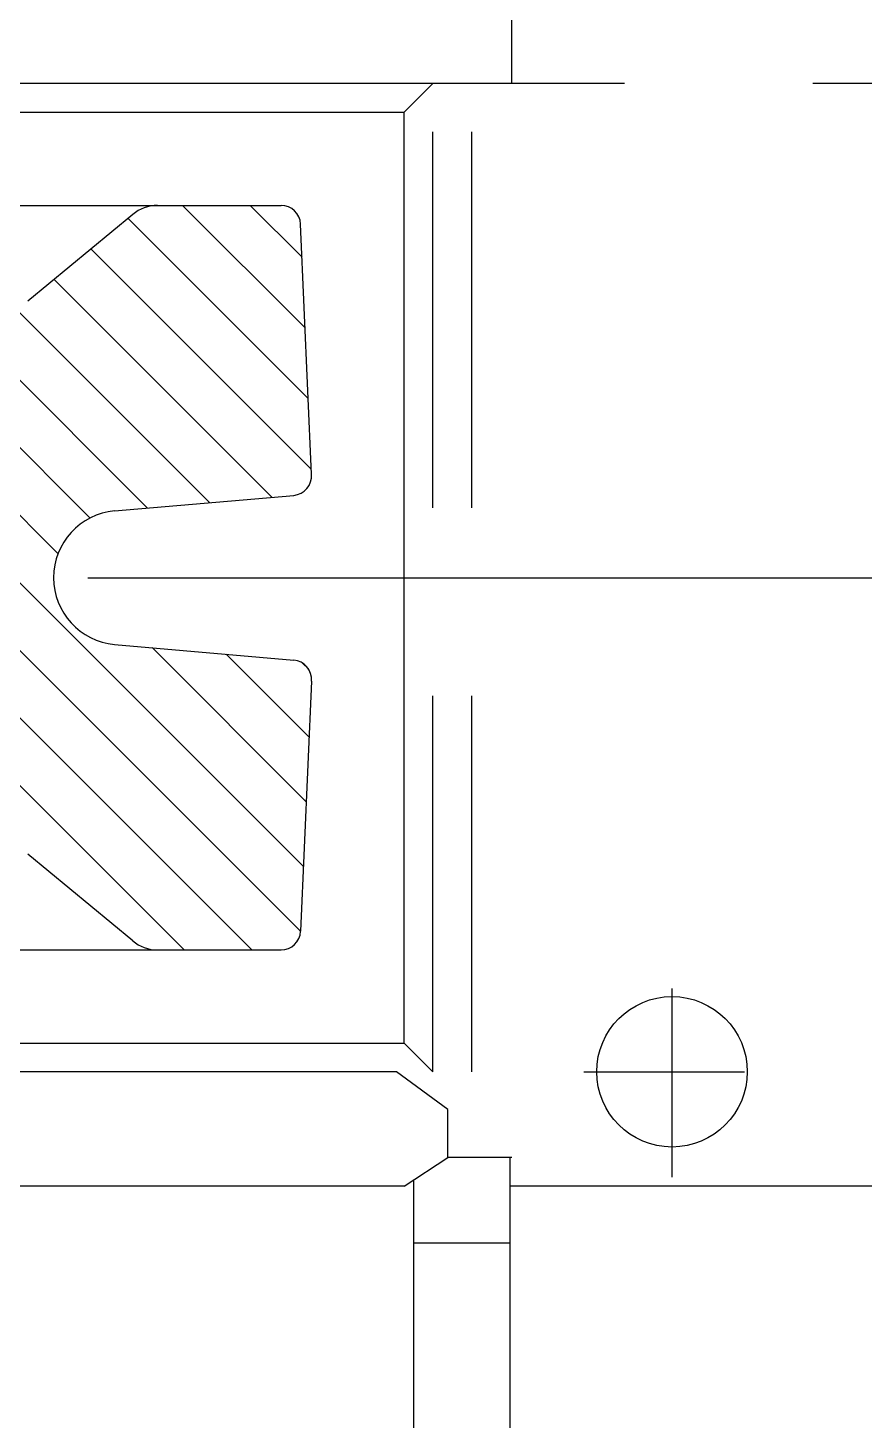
# Model space of a CAD drawing. Header units: millimetres. Extents: x -254 to 20771, y -723 to 14152.
# Drawn here: x 4108 to 4664, y 3642 to 4567 of the extents above; entities that cross this region are included whole.
import ezdxf

# ---------------------------------------------------------------- set-up
doc = ezdxf.new("R2010")
doc.units = ezdxf.units.MM
doc.header["$LTSCALE"] = 500
doc.linetypes.add('F', pattern=[0.75, 0.5, -0.25])
doc.linetypes.add('G', pattern=[2, 1.25, -0.25, 0.25, -0.25])
for name, color, linetype in [('01', 7, 'Continuous'), ('02', 1, 'Continuous'), ('04', 2, 'F'), ('05', 4, 'G')]:
    doc.layers.add(name, color=color, linetype=linetype)

# ---------------------------------------------------------------- blocks, each defined once
blk = doc.blocks.new('GOLHJGOUYGPY7U')
at = {"layer": '02', "linetype": 'Continuous'}
h = blk.add_hatch(dxfattribs=at)
h.set_pattern_fill('ANSI31', color=1, scale=10, angle=89.99999999999999, style=0)
h.set_pattern_definition([(135, (24722.93935734755, 13527.5288786795), (-22.45064030267289, -22.45064030267288), [])])
h.paths.add_polyline_path([(22680.52332736011, 16110.33003326056, 0.4014906669060126), (22668.66872513526, 16096.81245014962), (22670.78948634673, 16048.23903257787, 0.4014906669060212), (22683.7771132273, 16035.80608461362), (22739.54709953562, 16035.80608461362), (22727.06864555782, 16114.40222094307)])
h.paths.add_polyline_path([(22683.7771132273, 16289.80608461362, 0.4014906669060221), (22670.78948634673, 16277.37313664937), (22669.729105741, 16253.08642786349), (22668.66872513526, 16228.79971907762, 0.4014906669060083), (22680.5233273601, 16215.28213596667), (22727.06864555782, 16211.20994828417), (22739.54709953562, 16289.80608461362)])
h.paths.add_polyline_path([(22847.0325246483, 16340.80608461362, 0.3062164867364503), (22834.97050041393, 16332.65454533528), (22821.0236986573, 16297.95762389196), (22817.74709953562, 16289.80608461362), (22808.96167442293, 16289.80608461362), (22790.54709953562, 16289.80608461362), (22806.7971251594, 16187.45452475245, -0.1478223687281251), (22814.24709953562, 16162.80608461362), (22825.82199750172, 16162.80608461362), (23081.24709953562, 16162.80608461362), (23081.24709953562, 16366.75612155187), (23078.04282686792, 16372.30608461362), (23039.87709953562, 16372.30608461362), (23039.87709953562, 16365.25608461362), (23007.74709953562, 16365.25608461362), (23007.74709953562, 16325.25608461362), (23006.14709953561, 16325.25608461362), (23006.14709953561, 16315.25608461362), (22999.74709953562, 16311.56104289081), (22993.34709953561, 16315.25608461362), (22993.34709953561, 16325.25608461362), (22991.74709953562, 16325.25608461362), (22991.74709953562, 16365.25608461362), (22943.24104880339, 16365.25608461362, -0.4077839757186614), (22918.24709953562, 16340.80608461362)])
h.paths.add_polyline_path([(23531.61709953562, 16365.25608461362), (23531.61709953562, 16372.30608461362), (23493.45137220332, 16372.30608461362), (23490.24709953562, 16366.75612155187), (23490.24709953562, 16162.80608461362), (23757.24709953562, 16162.80608461362, -0.3888787318529872), (23797.86866898335, 16207.1367486787), (23916.85312419134, 16217.54653964521, 0.3888787318530303), (23928.72009953562, 16230.4970707204), (23921.41230267684, 16397.87313664937, 0.4014906669059829), (23908.42467579628, 16410.30608461362), (23826.24176808874, 16410.30608461362, 0.1697513580774443), (23810.66634070957, 16404.86129010873), (23740.18247820111, 16346.544284819, -0.1745446098834851), (23724.24563194246, 16340.80608461362), (23653.24709953562, 16340.80608461362, -0.4077839757186612), (23628.25315026785, 16365.25608461362)])
h.paths.add_polyline_path([(23490.24709953562, 16162.80608461362), (23490.24709953562, 15958.85604767537), (23493.45137220332, 15953.30608461362), (23531.61709953562, 15953.30608461362), (23531.61709953562, 15960.35608461362), (23628.25315026785, 15960.35608461362, -0.4077839757186614), (23653.24709953562, 15984.80608461362), (23724.24563194246, 15984.80608461362, -0.174544609883474), (23740.18247820111, 15979.06788440824), (23810.66634070957, 15920.75087911851, 0.1697513580774518), (23826.24176808874, 15915.30608461362), (23908.42467579628, 15915.30608461362, 0.4014906669060094), (23921.41230267684, 15927.73903257787), (23928.72009953562, 16095.11509850683, 0.3888787318530281), (23916.85312419134, 16108.06562958203), (23797.86866898335, 16118.47542054853, -0.3888787318529865), (23757.24709953562, 16162.80608461362), (23745.67220156952, 16162.80608461362)])
h.paths.add_polyline_path([(22814.24709953562, 16162.80608461362, -0.1478223687281251), (22806.7971251594, 16138.1576444748), (22790.54709953562, 16035.80608461362), (22808.96167442293, 16035.80608461362), (22817.74709953562, 16035.80608461362), (22821.0236986573, 16027.65454533528), (22834.97050041393, 15992.95762389196, 0.3062164867364681), (22847.0325246483, 15984.80608461362), (22918.24709953562, 15984.80608461362, -0.4077839757186614), (22943.24104880339, 15960.35608461362), (22991.74709953562, 15960.35608461362), (22991.74709953562, 16000.35608461362), (22993.34709953561, 16000.35608461362), (22993.34709953561, 16010.35608461362), (22999.74709953562, 16014.05112633644), (23006.14709953561, 16010.35608461362), (23006.14709953561, 16000.35608461362), (23007.74709953562, 16000.35608461362), (23007.74709953562, 15960.35608461362), (23039.87709953562, 15960.35608461362), (23039.87709953562, 15953.30608461362), (23078.04282686792, 15953.30608461362), (23081.24709953562, 15958.85604767537), (23081.24709953562, 16162.80608461362)])
h.paths.add_polyline_path([(22991.74709953562, 16000.35608461362), (22991.74709953562, 15960.35608461362), (22993.34709953561, 15960.35608461362), (22993.34709953561, 16000.35608461362)], flags=16)
h.paths.add_polyline_path([(23006.14709953561, 16000.35608461362), (23006.14709953561, 15960.35608461362), (23007.74709953562, 15960.35608461362), (23007.74709953562, 16000.35608461362)], flags=16)
h.paths.add_polyline_path([(22991.74709953562, 16365.25608461362), (22991.74709953562, 16325.25608461362), (22993.34709953561, 16325.25608461362), (22993.34709953561, 16365.25608461362)], flags=16)
h.paths.add_polyline_path([(23006.14709953561, 16365.25608461362), (23006.14709953561, 16325.25608461362), (23007.74709953562, 16325.25608461362), (23007.74709953562, 16365.25608461362)], flags=17)
for p, q in [((23655.74709953562, 16410.30608461362), (23908.42467579628, 16410.30608461362)), ((23928.67063061081, 16231.63009537612), (23921.41230267684, 16397.87313664937)), ((23797.86866898335, 16207.1367486787), (23916.85312419134, 16217.54653964521)), ((23797.86866898335, 16118.47542054853), (23916.85312419134, 16108.06562958203)), ((23928.67063061081, 16093.98207385112), (23921.41230267684, 15927.73903257787))]:
    blk.add_line(p, q)
blk.add_arc((23801.74709953562, 16162.80608461362), 44.5, 94.99999999997692, 265.0000000000231)
at = {"layer": '01'}
for p, q in [((23655.74709953562, 16410.30608461362), (23908.42467579628, 16410.30608461362)), ((23809.94902884198, 16404.26779993257), (23740.18247820111, 16346.544284819)), ((23809.94902884198, 15921.34436929466), (23740.18247820111, 15979.06788440824)), ((23655.74709953562, 15915.30608461362), (23908.42467579628, 15915.30608461362))]:
    blk.add_line(p, q, dxfattribs=at)
for centre, radius, start, end in [((23826.24176808874, 16385.30608461362), 25, 90, 130.6706204655234), ((23908.42467579628, 16397.30608461362), 13, 2.499999999966498, 90), ((23915.72009953561, 16230.4970707204), 13, 274.9999999999769, 4.999999999976881), ((23915.72009953561, 16095.11509850684), 13, 355.0000000000231, 85.00000000002312), ((23826.24176808874, 15940.30608461362), 25, 229.3293795344766, 270), ((23908.42467579628, 15928.30608461362), 13, 270, 357.5000000000335)]:
    blk.add_arc(centre, radius, start, end, dxfattribs=at)
at = {"layer": '05', "color": 4, "linetype": 'G'}
blk.add_line((22780.01409411075, 16162.80608461362), (23862.97594447242, 16162.80608461362), dxfattribs=at)

msp = doc.modelspace()

# ---------------------------------------------------------------- linework, layer by layer
at = {"layer": '01'}
for p, q in [((4429.931873923158, 4530.368648425592), (4429.931873923158, 4580.368648425592)), ((4012.431873923158, 4511.368648425592), (4358.431873923158, 4511.368648425592)), ((4012.431873923151, 3892.368648425592), (4358.431873923151, 3892.368648425589)), ((4353.350701829777, 3873.368648425592), (3888.93187392316, 3873.368648425592)), ((4358.530175537484, 3797.368648425592), (3888.93187392316, 3797.368648425592))]:
    msp.add_line(p, q, dxfattribs=at)
at = {"layer": '01', "color": 7, "linetype": 'Continuous'}
for p, q in [((4429.931873923158, 4530.368648425592), (3839.611365847477, 4530.368648425592)), ((4358.431873923158, 4511.368648425592), (4377.431873923158, 4530.368648425592)), ((4358.431873923158, 3892.36864842558), (4358.431873923158, 4511.368648425592)), ((4358.431873923153, 3892.368648425587), (4377.431873923151, 3873.368648425585)), ((4428.931873923158, 3535.863238143269), (4428.931873923158, 3816.368648425592)), ((4364.931873923158, 3557.212895184801), (4364.931873923158, 3801.559793922854)), ((5657.545704426273, 3797.368648425592), (4428.931873923158, 3797.368648425592)), ((4428.931873923158, 3759.368648425592), (4364.931873923158, 3759.368648425592))]:
    msp.add_line(p, q, dxfattribs=at)
at = {"layer": '01'}
msp.add_circle((4536.431873923158, 3873.368648425592), 50, dxfattribs=at)
at = {"layer": '04'}
for p, q in [((4377.431873923158, 4530.368648425592), (4338.738504734798, 4530.368648425592)), ((4377.431873923158, 3873.368648425592), (4377.431873923158, 4530.368648425592)), ((4403.431873923158, 3873.368648425592), (4403.431873923158, 4530.368648425592))]:
    msp.add_line(p, q, dxfattribs=at)
at = {"layer": '04', "color": 2, "linetype": 'F'}
for p, q in [((7129.96275376938, 4530.368648425592), (4429.931873923158, 4530.368648425592)), ((4387.551422689887, 3848.368648425592), (4353.350701829777, 3873.368648425592)), ((4387.551422689887, 3816.368648425592), (4387.551422689887, 3848.368648425592)), ((4358.530175537484, 3797.368648425592), (4387.551422689887, 3816.368648425592)), ((4429.931873923162, 3816.368648425592), (4387.551422689887, 3816.368648425592))]:
    msp.add_line(p, q, dxfattribs=at)
at = {"layer": '05', "color": 4, "linetype": 'G'}
for p, q in [((3148.198868498293, 4201.868648425592), (12317.92153955073, 4201.868648425592)), ((4536.431873923158, 3803.312847554476), (4536.431873923158, 3928.773416948778)), ((4477.767753652033, 3873.368648425592), (4584.594743204716, 3873.368648425592))]:
    msp.add_line(p, q, dxfattribs=at)

# ---------------------------------------------------------------- block references
at = {"layer": '01', "color": 7, "linetype": 'Continuous'}
msp.add_blockref('GOLHJGOUYGPY7U', (-19631.81522561245, -11960.93743618803), dxfattribs=at)

doc.saveas('drawing.dxf')
